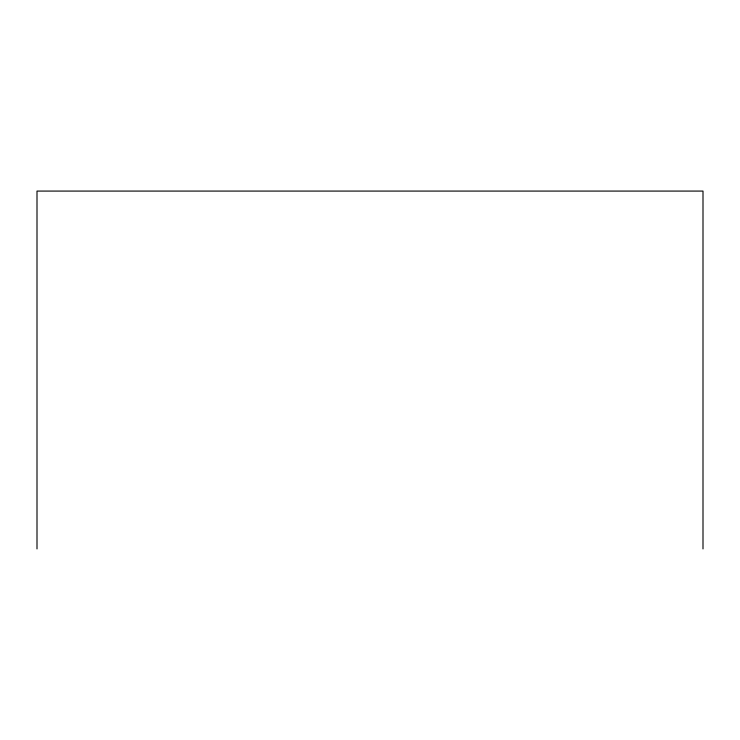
<?xml version="1.0" encoding="UTF-8"?>
<svg xmlns="http://www.w3.org/2000/svg" width="740" height="740" viewBox="0 0 740 740"><rect width="100%" height="100%" fill="white"/><g stroke="black" fill="none" stroke-linecap="round" stroke-linejoin="round"><path stroke-width="1.11" d="M703 548.923L703 191.077L37 191.077L37 548.923"/></g></svg>
